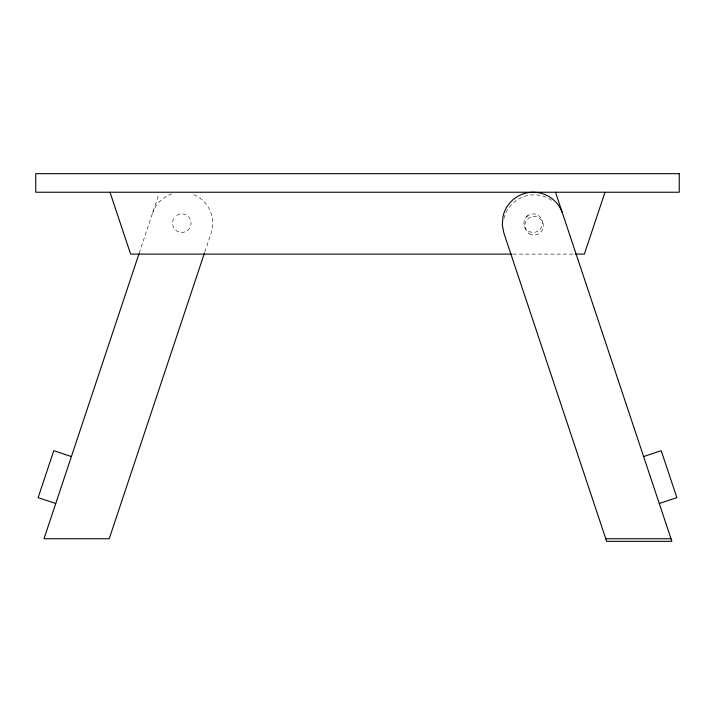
<?xml version="1.0" encoding="UTF-8"?>
<svg xmlns="http://www.w3.org/2000/svg" width="715" height="715" viewBox="0 0 715 715"><rect width="100%" height="100%" fill="white"/><g stroke="black" fill="none" stroke-linecap="round" stroke-linejoin="round"><path stroke-width="0.54" stroke-dasharray="3.58 2.68" d="M139.228 253.056L158.802 194.328M204.803 252.002L211.148 232.956L212.677 225.028L212.105 216.967A30.942 30.942 0 0 0 191.584 193.819M526.642 216.609L528.564 215.135A9.277 9.277 0 0 1 542.479 223.169A9.277 9.277 0 0 1 528.564 231.204A9.277 9.277 0 0 1 528.564 215.135M513.021 254.111L574.342 254.111M503.977 218.584A30.942 30.942 0 0 1 552.23 200.718M176.685 215.429A9.277 9.277 0 0 1 190.977 221.811A9.277 9.277 0 0 1 179.152 232.062A9.277 9.277 0 0 1 174.853 217.011M152.447 213.383A30.942 30.942 0 0 1 171.689 193.926M529.431 233.805A9.277 9.277 0 0 0 543.346 225.77A9.277 9.277 0 0 0 529.431 217.726A9.277 9.277 0 0 0 529.431 233.805"/><path stroke-width="1.07" d="M139.023 253.655L43.999 538.735L109.225 538.735L204.445 253.056M604.997 192.237L584.378 254.111L575.459 254.111M643.607 456.554L661.214 450.682L676.873 497.64L659.257 503.512M511.913 254.111L130.622 254.111L110.003 192.237M605.775 538.735L671.001 538.735M71.393 456.554L53.786 450.682L38.127 497.64L55.743 503.512M555.501 192.237L671.868 541.327L606.642 541.327L503.852 232.956L502.323 225.028L502.895 216.967A30.942 30.942 0 0 1 562.553 213.383M679.25 173.673L35.75 173.673L35.75 192.237L679.25 192.237L679.25 173.673"/></g></svg>
